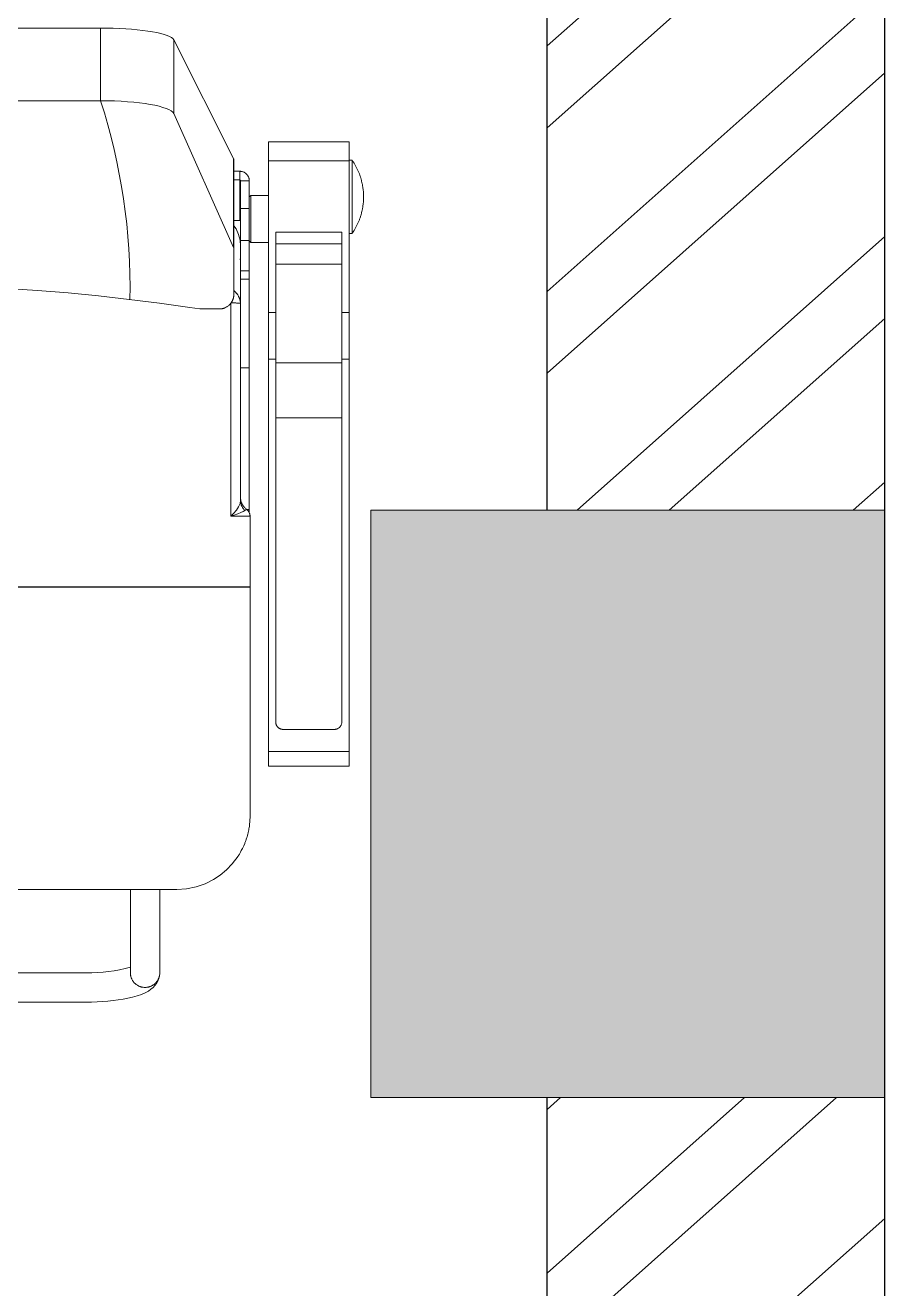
# Model space of a CAD drawing. Header units: feet. Extents: x 4257294 to 4264987, y -5465503 to -5449918.
# Drawn here: x 4263509 to 4264094, y -5453979 to -5453119 of the extents above; entities that cross this region are included whole.
import ezdxf

# ---------------------------------------------------------------- set-up
doc = ezdxf.new("R2010")
doc.units = ezdxf.units.FT
doc.header["$LTSCALE"] = 33
doc.header["$MEASUREMENT"] = 0
doc.linetypes.add('HIDDEN', pattern=[9.524999999999995, 6.349999999999997, -3.174999999999998])
for name, color, linetype, lineweight in [('A-COL', 243, 'Continuous', 9), ('column hatch', 5, 'Continuous', 0), ('LENS-DIM', 252, 'Continuous', 5), ('LENS-FURNITURE', 13, 'Continuous', 9), ('LK-FURNITURE', 13, 'Continuous', 9), ('LN-HATCH', 251, 'Continuous', 0)]:
    doc.layers.add(name, color=color, linetype=linetype, lineweight=lineweight)
doc.layers.add('A-WALL', color=1, linetype='Continuous')

# ---------------------------------------------------------------- blocks, each defined once
blk = doc.blocks.new('CHAIR UNIT')
at = {"layer": 'Defpoints', "linetype": 'HIDDEN'}
blk.add_line((-249.0004958324135, -2.91038e-11), (249.0004958324135, -2.91038e-11), dxfattribs=at)
at = {"layer": 'LENS-FURNITURE'}
for points in [[(-147.1943452823906, 331.1256455461554), (-147.1943452823906, 380.5769559177861), (-151.5496397707611, 380.5495641275193), (-155.868411893025, 380.4491275675247), (-160.1324005834758, 380.2847768315114), (-164.2868219334632, 380.0565119194216), (-168.3225455321371, 379.7643328331469), (-172.1939183576032, 379.417370168172), (-175.8644182831049, 379.0064933290123), (-179.324914181605, 378.5499635048618), (-182.5480148121714, 378.0386501038447), (-185.4880669172853, 377.4725531241856), (-188.1450704988092, 376.8790643542597), (-190.491633602418, 376.2399226048728), (-192.5003649890422, 375.56425846598), (-194.1712641799822, 374.8612025405455), (-195.4860701132566, 374.1398854184954), (-196.4265212463215, 373.4003071072802), (-197.001748945564, 372.6515981986886), (-197.001748945564, 322.3967953379323)], [(-147.1943452823906, 380.5769559177861), (147.2308676522225, 380.5769559177861)], [(147.2308676522225, 331.1256455461554), (-147.1943452823906, 331.1256455461554)], [(-237.7881233915687, 231.2460509821831), (-197.001748945564, 322.3967953379323)], [(-261.5002822503448, 290.2023122571991), (-261.5002822503448, 303.1951510048821), (-316.4938646722585, 303.1951510048821), (-316.4938646722585, 290.2023122571991), (-261.5002822503448, 290.2023122571991), (-261.5002822503448, 187.0174417796661)], [(-316.4938646722585, 290.6953644652968), (-318.4934651684017, 290.6953644652968), (-318.7856443449855, 290.2753570306231), (-319.0686928685753, 289.8553495922243), (-319.3426107419655, 289.435342155688), (-319.8904467262328, 288.5770660897541), (-320.1461032964289, 288.1387974603276), (-320.4108905177563, 287.700528830901), (-320.9039425933734, 286.8239915720769), (-321.1504689883441, 286.3765923452738), (-321.3878642562777, 285.9291931203334), (-321.6161293489859, 285.4817938935303), (-321.8443942032755, 285.0252640693507), (-322.2826628480107, 284.1122044266085), (-322.492666637525, 283.6465440087486), (-322.702670189552, 283.1900141845981), (-322.9035435663536, 282.7243537649047), (-323.0952860536054, 282.2495627496973), (-323.2870283024386, 281.7839023318665), (-323.4696403760463, 281.3091113166592), (-323.816602983512, 280.3595292862446), (-323.9900844059885, 279.8756076736609), (-324.1453045271336, 279.4008166584536), (-324.4557447666303, 278.4329734332859), (-324.6018342357129, 277.9490518225648), (-324.7387932911515, 277.4559996144672), (-324.8757523465902, 276.9720780018833), (-325.0035805124789, 276.4790257937857), (-325.2409762572497, 275.4929213775904), (-325.4601104594767, 274.5068169613951), (-325.5514162583277, 274.0046341559209), (-325.6518529467285, 273.5115819478233), (-325.8983791042119, 272.0050335332635), (-326.0901215914637, 270.4984851205372), (-326.1449052607641, 269.9963023150631), (-326.1905582789332, 269.4941195114516), (-326.2270804084837, 268.9828061086009), (-326.2636030139402, 268.4806233049894), (-326.2909947298467, 267.9693099040014), (-326.3183864448219, 267.4671270985273), (-326.3366477480158, 266.9649442930531), (-326.3457781616598, 266.453630892036), (-326.3549090512097, 265.951448086591), (-326.3549090512097, 265.4401346855739), (-326.3457781616598, 264.9288212845859), (-326.3366477480158, 264.4266384791117), (-326.3183864448219, 263.9153250781237), (-326.2636030139402, 262.9109594709007), (-326.2270804084837, 262.3996460699127), (-326.1905582789332, 261.8974632644385), (-326.1449052607641, 261.3952804589644), (-326.0901215914637, 260.8839670579764), (-325.8983791042119, 259.3774186433875), (-325.8162034796551, 258.8752358379133), (-325.7340283319354, 258.3821836316783), (-325.6518529467285, 257.8800008262042), (-325.5514162583277, 257.3778180225927), (-325.4601104594767, 256.8847658126324), (-325.3505431190133, 256.3825830090209), (-325.2409762572497, 255.8895307990606), (-325.0035805124789, 254.9034263828653), (-324.8757523465902, 254.4195047721441), (-324.7387932911515, 253.9264525640465), (-324.6018342357129, 253.4425309514626), (-324.4557447666303, 252.9586093388789), (-323.9900844059885, 251.5068445048529), (-323.816602983512, 251.0320534896455), (-323.6431217994541, 250.5481318770617), (-323.4696403760463, 250.0824714592309), (-323.2870283024386, 249.6076804421609), (-323.0952860536054, 249.1328894269536), (-322.9035435663536, 248.6672290072602), (-322.702670189552, 248.2015685894294), (-322.492666637525, 247.7359081697359), (-322.2826628480107, 247.279378347419), (-321.8443942032755, 246.3663187028142), (-321.6161293489859, 245.9097888804972), (-321.3878642562777, 245.4623896555568), (-321.1504689883441, 245.0149904287536), (-320.6574166752399, 244.1201919770101), (-320.4108905177563, 243.6819233475835), (-320.1461032964289, 243.2436547163234), (-319.8904467262328, 242.8145166842733), (-319.3426107419655, 241.9562406183104), (-319.0686928685753, 241.5362331817742), (-318.7856443449855, 241.1070951478905), (-318.4934651684017, 240.6962183068681), (-316.4938646722585, 240.6962183068681)], [(-318.4934651684017, 240.6962183068681), (-318.4934651684017, 290.6953644652968)], [(-316.4938646722585, 290.2023122571991), (-316.4938646722585, 187.0174417796661)], [(-237.9707354661077, 230.1686405996735), (-237.9707354661077, 230.4151667065162), (-237.9707354661077, 290.9418905702769), (-237.9707354661077, 291.0423271302425), (-237.9616045765579, 291.1427636920707), (-237.943343273364, 291.2432002520654), (-237.9250824470073, 291.3345062183798), (-237.8976904936135, 291.4258121809981), (-237.8611681256443, 291.5262487428263), (-237.8246457595378, 291.6175547091407), (-237.7881233915687, 291.699730076245)], [(-237.9707354661077, 277.1729511237063), (-241.9973281733692, 277.1729511237063), (-241.9973281733692, 283.0804470272269), (-242.1890708990395, 283.0804470272269), (-242.572555873543, 283.0621858343365), (-242.7642983607948, 283.0439246414462), (-242.9560410864651, 283.016532853042), (-243.1386529225856, 282.9891410627752), (-243.3303954098374, 282.9526186751318), (-243.5130072459578, 282.9160962912137), (-243.7047497322783, 282.8704433080275), (-244.0699736420065, 282.7608761506854), (-244.2434548269957, 282.6969619765005), (-244.4260669015348, 282.6239172049099), (-244.7730295080692, 282.4778276617871), (-244.946510931477, 282.3956522928201), (-245.1199921155348, 282.304346330231), (-245.2843428868801, 282.2130403639167), (-245.6130444295705, 282.0121672420937), (-245.7682645497844, 281.9026000847225), (-245.9234849084169, 281.7839023318665), (-246.0695743765682, 281.6743351744953), (-246.2247944967821, 281.5465068224002), (-246.3617535531521, 281.4186784740014), (-246.5078430213034, 281.2908501237689), (-246.6448018383236, 281.1630217716447), (-246.7726300042123, 281.0169322285219), (-246.9004586469382, 280.8799732846091), (-247.028286812827, 280.7338837396237), (-247.1469848044216, 280.5877941964718), (-247.3661190066486, 280.2773539173068), (-247.4756861086935, 280.1130031812645), (-247.5761225586757, 279.9577830407361), (-247.6765592470765, 279.7843017092091), (-247.7678650459274, 279.6199509731668), (-247.9322160556912, 279.2729883082211), (-248.0783055238426, 278.9260256413836), (-248.2061336897313, 278.5608017835184), (-248.2609175983816, 278.3781898564775), (-248.3065706174821, 278.1955779275449), (-248.3522233972326, 278.0038354012358), (-248.3887457642704, 277.8212234723032), (-248.416137480177, 277.6294809478859), (-248.4435294345021, 277.4468690189534), (-248.4709211494774, 277.2551264926442), (-248.48005180154, 277.0633839663351), (-248.4983128663152, 276.871641440026), (-248.4983128663152, 276.6798989156086)], [(-242.4995111394673, 257.6517359141144), (-242.4995111394673, 276.6798989156086), (-248.4983128663152, 276.6798989156086), (-248.4983128663152, 257.6517359141144)], [(-242.4995111394673, 249.288109567482), (-242.462988534011, 249.4341991106048), (-242.353421671316, 249.5528968653525), (-242.1890708990395, 249.6076804421609), (-241.9973281733692, 249.6076804421609), (-241.9973281733692, 277.1729511237063), (-242.0521118436009, 277.1729511237063), (-242.0977648627013, 277.1638205281925), (-242.1525482935831, 277.1455593353021), (-242.2438543308526, 277.1090369495214), (-242.289507349953, 277.0816451610881), (-242.3351603681222, 277.0451227734447), (-242.3716824967414, 277.008600387664), (-242.3990746894851, 276.9720780018833), (-242.4538581203669, 276.8807720374316), (-242.4721194235608, 276.8351190561079), (-242.4903804883361, 276.7803354774369), (-242.4995111394673, 276.7346824961423), (-242.4995111394673, 276.6798989156086)], [(-237.9707354661077, 283.0804470272269), (-241.9973281733692, 283.0804470272269)], [(-248.4983128663152, 265.6957913879305), (-249.5026785582304, 266.6910264015314), (-261.5002822503448, 266.6910264015314)], [(-249.5026785582304, 234.6974164407293), (-249.5026785582304, 266.6910264015314)], [(-241.9973281733692, 249.6076804421609), (-240.6551305251196, 249.5711580582429), (-239.31293287687, 249.5528968653525), (-237.9707354661077, 249.5255050731939)], [(-266.4947185218334, 187.0174417796661), (-266.4947185218334, 241.6549309346592), (-311.4994284007698, 241.6549309346592), (-311.4994284007698, 187.0174417796661)], [(-237.9707354661077, 201.772485642432), (-238.1807390172034, 201.6081349064188), (-238.3724815044552, 201.4529147677531), (-238.5733546428383, 201.2885640317108), (-238.76509713009, 201.1150827001547), (-238.9477092046291, 200.9416013667651), (-239.1394516918808, 200.7681200333463), (-239.31293287687, 200.5855081044138), (-239.4864142984152, 200.3937655781338), (-239.6598954834044, 200.2111536492011), (-239.8333769068122, 200.0102805273782), (-239.9885972645134, 199.8185380029316), (-240.1529477983713, 199.6176648811088), (-240.3081679176539, 199.407661163772), (-240.4542576242238, 199.2067880419781), (-240.6003470933065, 198.996784320916), (-240.8742649666965, 198.5585156933521), (-241.1299215368927, 198.1202470620628), (-241.2486192891374, 197.8919821518356), (-241.3581866286695, 197.6637172416085), (-241.4677534922958, 197.4263217321422), (-241.5773208327591, 197.1980568219151), (-241.6777575202285, 196.9606613143114), (-241.7690633200109, 196.7232658067369), (-241.8512387052178, 196.4858702991041), (-241.942544741556, 196.239344194124), (-242.015589476563, 196.0019486865494), (-242.0886342106387, 195.7554225834319), (-242.1525482935831, 195.5088964784518), (-242.2164626149461, 195.2532397779285), (-242.2712460467592, 195.0067136729485), (-242.3168990649283, 194.760187569831), (-242.3625520840287, 194.5045308674744), (-242.4355968181044, 193.9932174664864), (-242.462988534011, 193.7466913633689), (-242.4995111394673, 193.2353779623809), (-242.4995111394673, 232.0769352578791), (-242.1708095967769, 236.1035282934608), (-241.1573134902865, 240.1301213272091), (-239.5046756025404, 243.8280128888727), (-237.9707354661077, 246.0376172307296)], [(-266.4947185218334, 233.8208791819052), (-311.4994284007698, 233.8208791819052)], [(-261.5002822503448, 234.6974164407293), (-249.5026785582304, 234.6974164407293), (-248.4983128663152, 235.6926514524384)], [(-248.4983128663152, 215.3679437555839), (-248.4983128663152, 209.633929185482), (-242.4995111394673, 209.633929185482), (-242.4995111394673, 215.3679437555839), (-248.4983128663152, 215.3679437555839), (-248.4983128663152, 235.9391775574186)], [(-242.4995111394673, 235.9391775574186), (-242.4995111394673, 215.3679437555839)], [(-242.4995111394673, 222.6085067421372), (-242.4355968181044, 222.9919917910302), (-242.3990746894851, 223.0924283528584), (-242.389943799004, 223.1198201431543), (-242.3808133862912, 223.1380813360447), (-242.2073319638148, 223.3663462462719), (-241.9973281733692, 223.612872351252)], [(-266.4947185218334, 219.8419360179978), (-311.4994284007698, 219.8419360179978)], [(-248.4983128663152, 209.633929185482), (-248.4983128663152, 149.3902538124821)], [(-242.4995111394673, 209.633929185482), (-242.4995111394673, 149.3902538124821)], [(-237.9707354661077, 199.4624447406095), (-237.9707354661077, 199.3620081787521), (-237.9707354661077, 199.1154820756346), (-237.9524741638452, 198.6406910604273), (-237.9250824470073, 198.3941649573098), (-237.870298538357, 197.9193739402399), (-237.8337764106691, 197.6819784344989), (-237.7424703733995, 197.2071874174289), (-237.6876867031679, 196.969791911717), (-237.6237726202234, 196.7323964022216), (-237.5598585372791, 196.5041314919945), (-237.4868138032034, 196.2758665799046), (-237.4046381786466, 196.0384710723301), (-237.3224630318582, 195.8193367576168), (-237.2402876457199, 195.5910718473896), (-237.1398509573191, 195.3719375308136), (-237.0394142689183, 195.1436726205866), (-236.9389778189361, 194.9336689013871), (-236.8294107168913, 194.7145345885365), (-236.4733174592256, 194.0845234328299), (-236.336358403787, 193.8836503110069), (-236.2085299994796, 193.682777189184), (-236.062440530397, 193.4819040654984), (-235.770261593163, 193.0984190147719), (-235.4598211143166, 192.7331951569067), (-235.29547058139, 192.5505832279741), (-235.1311198100447, 192.3771018964471), (-234.957638386637, 192.2036205630283), (-234.7841572025791, 192.039269826986), (-234.6015451289714, 191.8749190909439), (-234.2363212183118, 191.5644788117788), (-233.8528362438083, 191.2722997255041), (-233.4510899670422, 190.9983818321198), (-233.2502168286592, 190.8705534818581), (-233.0402132775635, 190.7427251316256), (-232.6202059350908, 190.5053296240221), (-232.4102019071579, 190.3957624666509), (-231.9719335008413, 190.1948893429944), (-231.7436686465517, 190.1035833803762), (-231.5245339665562, 190.0122774140618), (-231.0680044963956, 189.8479266780196), (-230.8306087525561, 189.7748819083208), (-230.6023438982665, 189.7109677341068), (-230.3649483919144, 189.6561841535731), (-230.1366833001375, 189.601400574902), (-229.8992880322039, 189.5466169980936), (-229.661892526783, 189.5009640130738), (-229.4153663692996, 189.464441627264), (-228.9405753575266, 189.4096580504556), (-228.7031796136871, 189.3913968575652), (-228.4566536955535, 189.3731356646749), (-228.2192584276199, 189.364005069161), (-227.9727320317179, 189.364005069161), (-214.8703261986375, 189.364005069161)], [(-214.8703261986375, 189.364005069161), (-208.0771623300389, 190.3592400808701), (-187.3689696602523, 193.2901615410519), (-166.6242546243593, 195.919773319445), (-145.8430172204971, 198.2389448168105), (-125.0252572111785, 200.2476760368445), (-104.1709748348221, 201.9459669739881), (-83.30756180733442, 203.3429482312058), (-62.41675754077732, 204.4203586137155), (-41.51682190690189, 205.1964593107113), (-20.59862544760107, 205.652989134891), (0.3195710116997361, 205.8082092735567), (21.22863681986928, 205.6438585375145), (42.14683327917009, 205.178198117821), (63.04676843620836, 204.3929668253113), (83.93757317960262, 203.3064258454251), (104.8009862070903, 201.9094445900701), (125.6461376938969, 200.1928924563108), (146.4638977032155, 198.1750306425965), (167.2451351061463, 195.846728546021), (187.9898503813892, 193.2171167694905), (208.6980430502444, 190.2679341164184), (214.9342405218631, 189.364005069161)], [(-235.998526209034, 193.4910346647375), (-236.5372317805886, 193.4910346647375), (-237.0850672870874, 193.5001652602513), (-238.1624777149409, 193.4819040654984), (-238.7103134598583, 193.4727734699845), (-239.2490187939257, 193.454512277094), (-239.796854538843, 193.4271204868273), (-240.335559871979, 193.399728698423), (-241.4129700604826, 193.3266839268326), (-241.9608060447499, 193.2810309436754), (-242.4995111394673, 193.2353779623809), (-242.4995111394673, 58.99734895897562), (-242.1799402479082, 56.97035654791398), (-241.2486192891374, 54.76075220605707), (-239.7512015206739, 52.45984190161107), (-237.6968173552305, 50.04936443979386), (-235.998526209034, 48.35107349889586), (-235.998526209034, 193.3905981029093)], [(-316.4938646722585, 155.188182556798), (-316.4938646722585, 187.0174417796661), (-311.4994284007698, 187.0174417796661), (-311.4994284007698, 155.188182556798)], [(-266.4947185218334, 155.188182556798), (-266.4947185218334, 187.0174417796661), (-261.5002822503448, 187.0174417796661), (-261.5002822503448, 155.188182556798)], [(-316.4938646722585, -111.7995882283139), (-316.4938646722585, 155.188182556798), (-311.4994284007698, 155.188182556798), (-311.4994284007698, -91.80358200351475), (-311.4902977496385, -91.967932739557), (-311.4902977496385, -92.1414140729757), (-311.4720366857946, -92.31489540453185), (-311.4537753826007, -92.479246140545), (-311.4263836666942, -92.65272747396375), (-311.3533389326185, -92.98142894601914), (-311.3076859135181, -93.15491027757523), (-311.262032895349, -93.31013041810363), (-311.1524655558169, -93.63883189015905), (-311.0794208208099, -93.79405203068745), (-311.0155069762841, -93.94927216932408), (-310.9333313517272, -94.10449230798986), (-310.8602866176517, -94.25058185114176), (-310.5863687451929, -94.6888504824019), (-310.4859322952107, -94.82580942817731), (-310.3763651940972, -94.95363777840976), (-310.2667978536338, -95.0905967260478), (-310.1481001004577, -95.21842507630934), (-309.9107045950368, -95.45582058391302), (-309.7828761907294, -95.5745183367689), (-309.6550480248406, -95.68408549414013), (-309.244171096012, -95.98539517779135), (-309.0980816278606, -96.07670114224312), (-308.9519921597093, -96.15887650934746), (-308.7967720385641, -96.24105187828535), (-308.486331560649, -96.38714141957462), (-308.1758913211524, -96.51496977166971), (-308.0115405488759, -96.56975335034076), (-307.6828392446041, -96.66105931482164), (-307.5184884732589, -96.69758170060234), (-307.3450070507825, -96.72497348900652), (-307.1806562785059, -96.75236527927338), (-307.0071750953794, -96.77975706954022), (-306.8428240846842, -96.78888766505409), (-306.6693429006264, -96.79801826243057), (-306.4958614781499, -96.79801826243057), (-271.4982854453847, -96.79801826243057), (-271.3248040229081, -96.79801826243057), (-271.1604532506317, -96.78888766505409), (-270.9869720665738, -96.77975706954022), (-270.8134906440973, -96.75236527927338), (-270.4847891014069, -96.69758170060234), (-270.3113079164177, -96.66105931482164), (-269.9826063737273, -96.56975335034076), (-269.8273862535134, -96.51496977166971), (-269.6630357205868, -96.4510555974848), (-269.5078153628856, -96.38714141957462), (-269.1973748840392, -96.24105187828535), (-269.0512854149565, -96.15887650934746), (-268.8960652947426, -96.07670114224312), (-268.7591064777225, -95.98539517779135), (-268.6130167711526, -95.88495861779666), (-268.3390988977626, -95.68408549414013), (-268.2112707318738, -95.5745183367689), (-268.0834423284978, -95.45582058391302), (-267.8460468221456, -95.21842507630934), (-267.7273490689695, -95.0905967260478), (-267.6177817294374, -94.95363777840976), (-267.5173452794552, -94.82580942817731), (-267.4169088285416, -94.6888504824019), (-267.3164721410722, -94.5427609392791), (-267.2251661028713, -94.3966713961272), (-267.060815570876, -94.10449230798986), (-266.9786401847377, -93.94927216932408), (-266.8508117804304, -93.63883189015905), (-266.7868974590674, -93.4744811541168), (-266.7321140281856, -93.31013041810363), (-266.6864610090852, -93.15491027757523), (-266.6408079899848, -92.98142894601914), (-266.5677632559091, -92.65272747396375), (-266.5403715409338, -92.479246140545), (-266.52211023774, -92.31489540453185), (-266.5038491729647, -91.967932739557), (-266.4947185218334, -91.80358200351475), (-266.4947185218334, 155.188182556798), (-261.5002822503448, 155.188182556798), (-261.5002822503448, -111.7995882283139)], [(-266.4947185218334, 152.7046603233902), (-311.4994284007698, 152.7046603233902)], [(-248.4983128663152, 50.67024499626132), (-248.4983128663152, 52.78854337180383), (-248.4983128663152, 149.3902538124821), (-242.4995111394673, 149.3902538124821), (-242.4995111394673, 61.32565105371759)], [(-266.4947185218334, 115.2692148787901), (-311.4994284007698, 115.2692148787901)], [(-246.5626264531165, 53.09898365283153), (-246.179141478613, 53.39116273910621), (-245.8139175679534, 53.70160301827127), (-245.4669549614191, 54.03030449035577), (-245.1382534187287, 54.37726715716419), (-244.9739026464522, 54.55987908609677), (-244.6634624069556, 54.92510294209933), (-244.517372937873, 55.11684546840843), (-244.3804138824344, 55.30858799282579), (-244.2434548269957, 55.50946111464871), (-244.1064960099757, 55.70120364095783), (-243.9786678440869, 55.91120736015728), (-243.8599700909108, 56.11208048195113), (-243.62257434614, 56.53208791848737), (-243.5130072459578, 56.75122223133803), (-243.4125705566257, 56.96122595240012), (-243.3121341066435, 57.18036026525077), (-243.2208280693739, 57.39949457996408), (-243.0564775364473, 57.85602440414367), (-242.9103880673647, 58.31255422459799), (-242.7825594246387, 58.76908404874846), (-242.7277759937569, 59.00647955451859), (-242.6821229755879, 59.24387506395579), (-242.6364699564874, 59.47213997418294), (-242.5999475894496, 59.70953548364922), (-242.572555873543, 59.94693098939023), (-242.5451641585678, 60.1934570943704), (-242.50864155218, 60.66824810957768), (-242.4995111394673, 60.90564361718134), (-242.4995111394673, 61.14303912478499)], [(-249.0004958314821, -155.7268877471797), (-249.0004958314821, 48.26889812995796), (-248.9913651794195, 48.46064065812971), (-248.9822345282882, 48.6432525870623), (-248.973103877157, 48.83499511150876), (-248.954842813313, 49.01760704041225), (-248.9274508580566, 49.20021896934485), (-248.8909287303686, 49.39196149379132), (-248.8544061239809, 49.57457342272389), (-248.8087531058118, 49.75718535162741), (-248.7631000876427, 49.93066668504615), (-248.7083166558296, 50.11327861397878), (-248.5804882515222, 50.46024127892451), (-248.4343987833709, 50.80720394389937), (-248.3522233972326, 50.98068527728901), (-248.2700480110943, 51.14503601333126), (-248.1787419747561, 51.3093867493735), (-247.9778688363731, 51.61982702853856), (-247.8683017343283, 51.77504716906696), (-247.7587346322835, 51.92113671218976), (-247.6400368800387, 52.07635684899287), (-247.5213391268626, 52.21331579663092), (-247.2656825575977, 52.48723369184881), (-247.1287235012278, 52.62419263762422), (-246.9917644457892, 52.74289039050927), (-246.8548056278379, 52.87071874074172), (-246.7087161596865, 52.98941649548942), (-246.5626264531165, 53.09898365283153), (-246.2704475149512, 52.92550231941277), (-245.4578243102878, 52.29549116556881)], [(-248.4983128663152, 52.78854337180383), (-246.9461116660387, 52.78854337180383)], [(-249.0004958314821, -155.7268877471797), (-248.9913651794195, -156.256462341058), (-248.9822345282882, -156.7951675323129), (-248.973103877157, -157.3247421280539), (-248.954842813313, -157.8634473174461), (-248.9274508580566, -158.4021525068674), (-248.8544061239809, -159.4613016964868), (-248.8178839962929, -160.000006885879), (-248.7083166558296, -161.0591560736648), (-248.6535332240164, -161.5978612649195), (-248.5896189026535, -162.127435858798), (-248.5165741685778, -162.6570104526763), (-248.3522233972326, -163.7161596423247), (-248.2700480110943, -164.2366036388266), (-248.0691748727113, -165.295752828446), (-247.9687384227291, -165.8161968249478), (-247.859171083197, -166.3366408233414), (-247.7404733300209, -166.8662154172198), (-247.6217755768448, -167.3866594137216), (-247.493947410956, -167.8979728165723), (-247.2200295384973, -168.9388608114386), (-246.9278503628448, -169.9614876134436), (-246.7726300042123, -170.4728010144317), (-246.4439286999404, -171.4954278145451), (-246.2704475149512, -172.0067412173957), (-246.0969660924748, -172.5089240210072), (-245.914354018867, -173.0111068264814), (-245.7226115316152, -173.5132896319555), (-245.5308690443635, -174.0063418400532), (-245.3391267955303, -174.5085246455273), (-244.7091154251248, -175.9876812679577), (-244.4899812228978, -176.4716028805414), (-243.8051861822605, -177.9233677182928), (-243.0656079500914, -179.3477407639147), (-242.5542945712805, -180.2790615995764), (-242.289507349953, -180.7447220192698), (-242.015589476563, -181.2103824389632), (-241.741671603173, -181.6669122612801), (-241.1755745550618, -182.5799719077768), (-240.8833953794092, -183.0273711326881)], [(-199.0013494417071, -205.7260339055793), (-199.0470024608075, -205.7260339055793), (-205.8219052646309, -205.2603734877485), (-212.3685427363962, -203.8999146163405), (-218.3308223336935, -201.8363998194691), (-224.0100534074008, -199.0150455166586), (-228.6575268339366, -195.974556897243), (-232.9671685425565, -192.4044936858117), (-236.8568024337292, -188.3779006520635), (-240.8833953794092, -183.0273711326881), (-240.8651343155652, -183.0547629211214), (-240.8576738061384, -183.0615499132545)], [(198.9922192692756, -205.7260339055793), (-199.0013494417071, -205.7260339055793)], [(-187.4967980645596, -205.7077727126889), (-187.4967980645596, -262.7192169455812), (-187.3598392475394, -264.5909892161144), (-186.9215706037357, -266.4536308930256), (-186.2367755640298, -268.1793136222986), (-185.341977449134, -269.7589068065863), (-184.2554363701492, -271.2015410469612), (-182.9862834559753, -272.5163469352119), (-181.5071267522871, -273.7398468590109), (-179.7449217615649, -274.9176938015153), (-177.5992315579206, -276.0772795511293), (-174.9878809954971, -277.2003429131), (-172.0386982373893, -278.2229697169387), (-168.9799483790993, -279.0903763783863), (-165.8298924826085, -279.8208240940876), (-162.5702697243541, -280.4508352498233), (-159.2010796256363, -280.9804098437016), (-155.7223224248737, -281.4278090705047), (-152.1613896004855, -281.783902332827), (-148.5182818667963, -282.0669508217252), (-144.8112595733254, -282.2678239454108), (-141.0677151512354, -282.3865216964332), (-137.497651675716, -282.4230440822138), (137.4976519159972, -282.4230440822138)], [(-177.4987948704511, -272.4159103752463), (-177.2613993640988, -272.4250409707602), (-176.7866083532572, -272.4067797797324), (-176.3118173405528, -272.37025739206), (-176.0744220735505, -272.3428656017932), (-175.837026329711, -272.3063432178751), (-175.5996308233589, -272.2606902347179), (-175.3713659700006, -272.2241678507999), (-175.1339704636484, -272.1693842702662), (-174.9057056093588, -272.114600691595), (-174.4491759007796, -271.9867723413336), (-174.2209108080715, -271.9137275697722), (-173.9926459537819, -271.8315522008051), (-173.773511512205, -271.7493768337299), (-173.3352428674698, -271.5667649047973), (-173.1161086652428, -271.4663283429691), (-172.4860975332558, -271.1376268708846), (-172.2760937437415, -271.0189291180286), (-171.8743474669754, -270.7632724175346), (-171.4908624924719, -270.4893545241503), (-171.1073772795498, -270.1971754378756), (-170.9247654434293, -270.0419552973472), (-170.7512842584401, -269.8867351586814), (-170.4043214134872, -269.5580336847633), (-170.0756201092153, -269.2110710198176), (-169.9203999890014, -269.0375896882615), (-169.6099597495049, -268.6723658303963), (-169.4638700420037, -268.4806233040872), (-169.3269109856337, -268.2888807796699), (-169.1899524070322, -268.0880076578469), (-169.0621237643063, -267.8962651334004), (-168.9342953599989, -267.6953920097148), (-168.696899854578, -267.2753845732077), (-168.4777656514197, -266.8553771385341), (-168.3773289630189, -266.6362428219581), (-168.2860229257494, -266.4262391027587), (-168.1947173662484, -266.1979741925315), (-168.1034113280475, -265.9788398759556), (-168.0303663555532, -265.7597055631049), (-167.8842768874019, -265.303175740788), (-167.8203625660389, -265.0749108286982), (-167.7655791342258, -264.8375153210945), (-167.7107957024126, -264.6092504108675), (-167.6651426842436, -264.3718549014302), (-167.6194896660745, -264.1435899912031), (-167.5920979501679, -263.9061944817076), (-167.5555753447115, -263.6687989759957), (-167.5007919128984, -262.9566124531848), (-167.5007919128984, -262.7192169455812), (-167.5007919128984, -205.7260339055793)], [(-187.4967980645596, -262.7192169455812), (-187.4785370007156, -263.1940079589258), (-187.4420143952593, -263.6687989759957), (-187.3689696602523, -264.1435899912031), (-187.3324475325644, -264.3718549014302), (-187.2867945134639, -264.6092504108675), (-187.2320106048137, -264.8375153210945), (-187.1772271730005, -265.0749108286982), (-187.1133128516376, -265.303175740788), (-186.9672233834863, -265.7597055631049), (-186.8941786494105, -265.9788398759556), (-186.8028728505595, -266.1979741925315), (-186.7115668132901, -266.4262391027587), (-186.6202607769519, -266.6362428219581), (-186.5198243260383, -266.8553771385341), (-186.3006898853928, -267.2753845732077), (-186.0632943790406, -267.6953920097148), (-185.9354659747332, -267.8962651334004), (-185.8076378088444, -268.0880076578469), (-185.6706787534058, -268.2888807796699), (-185.5245892852544, -268.4806233040872), (-185.3876304682344, -268.6723658303963), (-185.077189989388, -269.0375896882615), (-184.921969869174, -269.2110710198176), (-184.5932683255523, -269.5580336847633), (-184.246305719018, -269.8867351586814), (-183.881082046777, -270.1971754378756), (-183.6984699731693, -270.3432649809983), (-183.5067274859175, -270.4893545241503), (-183.1232422739267, -270.7632724175346), (-182.7214962346479, -271.0189291180286), (-182.5114924442023, -271.1376268708846), (-181.881481074728, -271.4663283429691), (-181.6623468715697, -271.5667649047973), (-181.2240782268345, -271.7493768337299), (-181.0049440246075, -271.8315522008051), (-180.7766791693866, -271.9137275697722), (-180.5484143160283, -271.9867723413336), (-180.0918843690306, -272.114600691595), (-179.863619275391, -272.1693842702662), (-179.6262240083888, -272.2241678507999), (-179.3979589156806, -272.2606902347179), (-179.160563647747, -272.3063432178751), (-178.9231681432575, -272.3428656017932), (-178.6857723984867, -272.37025739206), (-178.210981387645, -272.4067797797324), (-177.7361903749406, -272.4250409707602), (-177.4987948704511, -272.4159103752463)], [(167.500791914761, -258.6469709286757), (166.8068664623424, -258.8934970336559), (165.3551019504666, -259.3500268541102), (163.5928964838385, -259.8156872738036), (161.5385125558823, -260.281347693468), (159.2193409297615, -260.7287469184084), (156.6536433845758, -261.1396237575682), (153.8688113987445, -261.504847617296), (150.9104982288554, -261.8152878964611), (147.815225765109, -262.0709445969551), (144.6012560240924, -262.2535565258877), (141.3051106594503, -262.3722542806063), (138.1459243502468, -262.4179072619008), (137.4976519159972, -262.4179072619008), (-137.497651675716, -262.4179072619008)]]:
    blk.add_lwpolyline(points, dxfattribs=at)
for points in [[(-197.001748945564, 372.6515981986886), (-237.7881233915687, 291.699730076245), (-237.7881233915687, 231.2460509821831, 0.1104337528806687), (-237.9707354661077, 230.4151667065162), (-237.9707354661077, 199.4624447406095), (-237.9707354661077, 199.407661163772)], [(-248.9927867855877, 48.27711475553225, -0.0044596891030791), (-235.998526209034, 48.35107349889586), (-236.0259184017778, 48.36020409630146), (-236.4276644401252, 48.4789018491574), (-238.0803023288026, 48.98108465276891), (-240.6825224794447, 49.86675251086126), (-242.8099511414766, 50.72502857679499), (-244.4169364878908, 51.54678225511453), (-245.4578243102878, 52.29549116556881), (-245.2934737764299, 52.4507113060681), (-245.1291230050847, 52.61506204211037), (-244.8186825271696, 52.94376351230312), (-244.5265033505857, 53.29072617727796), (-244.3804138824344, 53.47333810621058), (-244.2434548269957, 53.65595003697672), (-244.1156266611069, 53.83856196590932), (-243.9877982567996, 54.03030449035577), (-243.8691005036235, 54.22204701666487), (-243.6317049982026, 54.62379326028166), (-243.5312685482204, 54.8246663821046), (-243.4217014461756, 55.02553950206493), (-243.3303954098374, 55.23554322312702), (-243.2390893725678, 55.43641634494997), (-243.1477833352983, 55.65555065780063), (-243.0656079500914, 55.86555437697096), (-242.9925632150844, 56.08468869357603), (-242.9195184810087, 56.29469241088372), (-242.7916903151199, 56.73296103844768), (-242.736906407401, 56.96122595240012), (-242.6912536267191, 57.18036026525077), (-242.6456006076187, 57.40862517734058), (-242.6090782415122, 57.62775949019124), (-242.572555873543, 57.85602440414367), (-242.5451641585678, 58.08428931437084), (-242.50864155218, 58.54081913665869), (-242.4995111394673, 58.76908404874846), (-242.4995111394673, 58.99734895897562)]]:
    blk.add_lwpolyline(points, format="xyb", dxfattribs=at)
for points in [[(-248.4983128663152, 235.9391775574186), (-242.4995111394673, 235.9391775574186), (-242.4995111394673, 257.6517359141144), (-248.4983128663152, 257.6517359141144)], [(-261.5002822503448, -111.7995882283139), (-316.4938646722585, -111.7995882283139), (-316.4938646722585, -121.7975913397967), (-261.5002822503448, -121.7975913397967)]]:
    blk.add_lwpolyline(points, close=True, dxfattribs=at)
for centre, radius, start, end in [((247.3437575539574, 203.6344618745788), 414.6255135707222, 162.0922615221591, 181.0762253569658), ((-140.3767430530861, -164.0809483822668), 98.37909659551364, 253.9957013946063, 271.6770160365166)]:
    blk.add_arc(centre, radius, start, end, dxfattribs=at)
blk.add_open_spline([(-147.185214869678, 331.1256455461554), (-173.1104475129396, 331.1268626547827), (-194.7351094987243, 327.3390411077707), (-196.9946135012433, 322.4022024771257)], degree=3, dxfattribs=at)
blk = doc.blocks.new('A$C6d6d0015')
at = {"layer": 'column hatch'}
h = blk.add_hatch(color=8, dxfattribs=at)
h.dxf.hatch_style = 1
h.paths.add_polyline_path([(-2030.830843156204, 2065.441725717858), (-2415.669457297772, 2065.441725717858), (-2391.229346452281, 1650.441725717857), (-2030.830843156204, 1650.441725717857)])
h.paths.add_polyline_path([(3522.686620438471, 2280.5168749718), (3173.291989620775, 2259.940384595655), (3196.807978622616, 1860.632235090248), (3546.202609440312, 1881.208725466393)])
h.paths.add_polyline_path([(3335.545070298016, 5458.233367288485), (2888.47251146473, 5413.310434107668), (2888.47251146473, 5062.152227832935), (3358.871014760807, 5062.152227832935)])
h.paths.add_polyline_path([(-1734.454487495124, -3463.336545121856), (-2088.840470179915, -3484.206985360012), (-2065.324481179938, -3883.515134865418), (-1710.938498493284, -3862.644694626331)])
h.paths.add_polyline_path([(3854.262065354735, -3349.728033051826), (3504.867434538901, -3370.304523427971), (3527.795523814857, -3759.629969195463), (3877.190154630691, -3739.053478819318)])
h.paths.add_polyline_path([(4102.355749318376, -7562.429010331631), (3752.96111850068, -7583.005500707776), (3772.361809426918, -7912.434724049643), (4121.756440244615, -7891.858233673499)])
h.paths.add_polyline_path([(4210.149816604331, -9392.802784259433), (3829.751313308254, -9392.802784259433), (3829.751313308254, -9722.802784259433), (4229.584121614695, -9722.802784259433)])
h.paths.add_polyline_path([(-210.2486866917461, -9392.802784259433), (-490.4739276859909, -9392.802784259433), (-471.0396226756274, -9722.802784259433), (-210.2486866917461, -9722.802784259433)])
at = {"layer": 'LN-HATCH'}
h = blk.add_hatch(dxfattribs=at)
h.set_pattern_fill('ANSI32', color=256, scale=333, angle=180)
h.set_pattern_definition([(225, (-10889854.33198041, 5277385.657520925), (88.29995930067012, -88.29995930067015), []), (225, (-10889913.19861985, 5277385.657520925), (88.29995930067012, -88.29995930067015), [])])
h.paths.add_polyline_path([(-1835.722295213491, -3869.99344118964), (-2065.324481179938, -3883.515134865418), (-1721.438125971705, -9722.802784259433), (-1491.039622675627, -9722.802784259433)])
h.paths.add_polyline_path([(-2160.830843156204, 1650.441725717857), (-2391.229346452281, 1650.441725717857), (-2088.840470179915, -3484.206985360012), (-1859.238284215331, -3470.685291684233)])
h.paths.add_polyline_path([(-2283.772393234074, 4662.43253656663), (2888.47251146473, 5182.152227832936), (2888.47251146473, 5413.310434107668), (-2580.468610184267, 4863.777988589369), (-2415.669457297772, 2065.441725717858), (-2130.830843156203, 2065.441725717858)])
h.paths.add_polyline_path([(3358.871014760807, 5062.152227832935), (3128.47251146473, 5062.152227832935), (3293.084434472024, 2266.995181296021), (3522.686620438471, 2280.5168749718)])
h.paths.add_polyline_path([(3546.202609440312, 1881.208725466393), (3316.600423473865, 1867.687031790614), (3624.659879390151, -3363.249726727605), (3854.262065354735, -3349.728033051826)])
h.paths.add_polyline_path([(3877.190154630691, -3739.053478819318), (3647.587968666107, -3752.575172495097), (3872.75356335193, -7575.95070400741), (4102.355749318376, -7562.429010331631)])
h.paths.add_polyline_path([(4121.756440244615, -7891.858233673499), (3892.154254278168, -7905.379927349277), (3979.751313308254, -9392.802784259433), (4210.149816604331, -9392.802784259433)])
at = {"layer": 'A-COL'}
for p, q in [((3173.291989620775, 2259.940384595655), (3522.686620438471, 2280.5168749718)), ((3196.807978622616, 1860.632235090248), (3173.291989620775, 2259.940384595655)), ((3546.202609440312, 1881.208725466393), (3196.807978622616, 1860.632235090248))]:
    blk.add_line(p, q, dxfattribs=at)
at = {"layer": 'A-WALL'}
for p, q in [((4229.584121614695, -9722.802784259433), (3335.545070298016, 5458.233367288485)), ((3293.084434472024, 2266.995181296021), (3128.47251146473, 5062.152227830142)), ((3624.659879390151, -3363.249726727605), (3316.600423473865, 1867.687031790614))]:
    blk.add_line(p, q, dxfattribs=at)

msp = doc.modelspace()

# ---------------------------------------------------------------- block references
at = {"layer": 'LENS-DIM', "color": 2, "rotation": 356.6296393189618}
msp.add_blockref('A$C6d6d0015', (4260443.64971435, -5455518.480840506), dxfattribs=at)
at = {"layer": 'LK-FURNITURE', "xscale": -1}
msp.add_blockref('CHAIR UNIT', (4263412.998079368, -5453501.532450427), dxfattribs=at)

doc.saveas('drawing.dxf')
